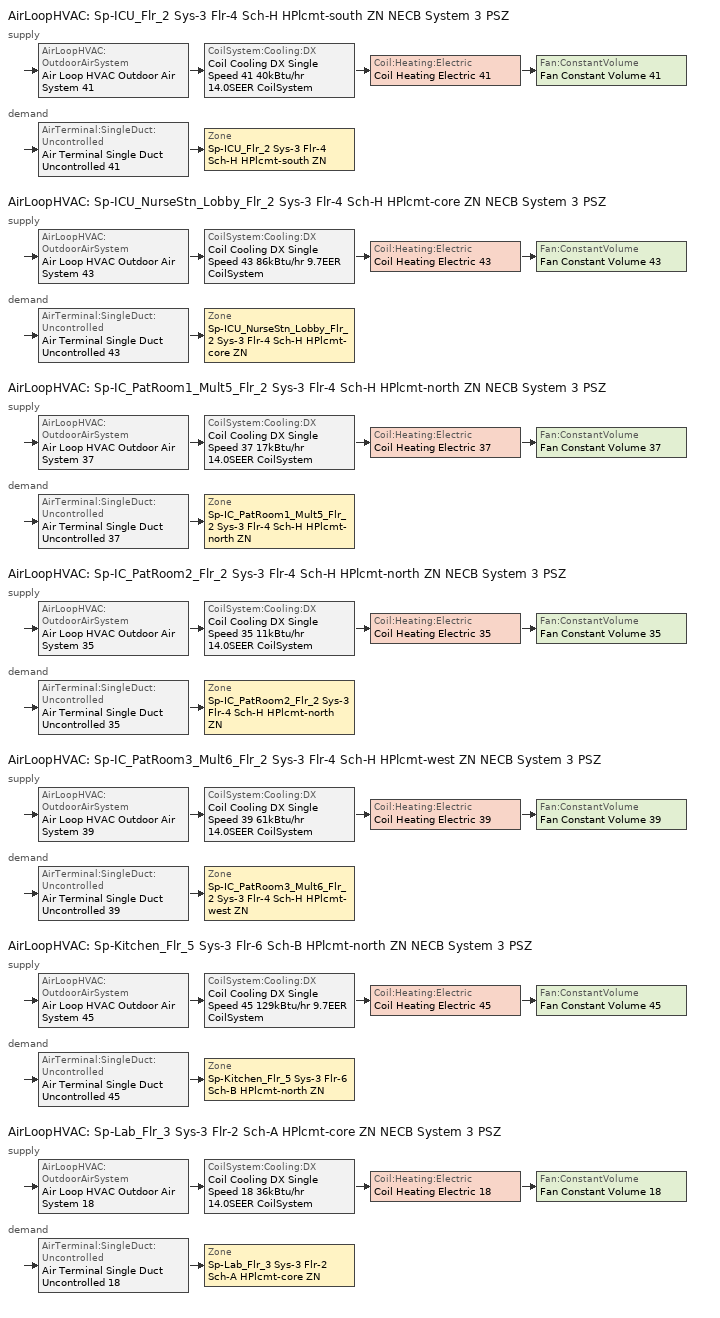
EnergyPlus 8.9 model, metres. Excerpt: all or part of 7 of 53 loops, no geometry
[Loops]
AirLoopHVAC 'Sp-ICU_Flr_2 Sys-3 Flr-4 Sch-H HPlcmt-south ZN NECB System 3 PSZ'
 supply: AirLoopHVAC:OutdoorAirSystem 'Air Loop HVAC Outdoor Air System 41' > CoilSystem:Cooling:DX 'Coil Cooling DX Single Speed 41 40kBtu/hr 14.0SEER CoilSystem' > Coil:Heating:Electric 'Coil Heating Electric 41' > Fan:ConstantVolume 'Fan Constant Volume 41'
 demand: AirTerminal:SingleDuct:Uncontrolled 'Air Terminal Single Duct Uncontrolled 41' > Zone 'Sp-ICU_Flr_2 Sys-3 Flr-4 Sch-H HPlcmt-south ZN'
AirLoopHVAC 'Sp-ICU_NurseStn_Lobby_Flr_2 Sys-3 Flr-4 Sch-H HPlcmt-core ZN NECB System 3 PSZ'
 supply: AirLoopHVAC:OutdoorAirSystem 'Air Loop HVAC Outdoor Air System 43' > CoilSystem:Cooling:DX 'Coil Cooling DX Single Speed 43 86kBtu/hr 9.7EER CoilSystem' > Coil:Heating:Electric 'Coil Heating Electric 43' > Fan:ConstantVolume 'Fan Constant Volume 43'
 demand: AirTerminal:SingleDuct:Uncontrolled 'Air Terminal Single Duct Uncontrolled 43' > Zone 'Sp-ICU_NurseStn_Lobby_Flr_2 Sys-3 Flr-4 Sch-H HPlcmt-core ZN'
AirLoopHVAC 'Sp-IC_PatRoom1_Mult5_Flr_2 Sys-3 Flr-4 Sch-H HPlcmt-north ZN NECB System 3 PSZ'
 supply: AirLoopHVAC:OutdoorAirSystem 'Air Loop HVAC Outdoor Air System 37' > CoilSystem:Cooling:DX 'Coil Cooling DX Single Speed 37 17kBtu/hr 14.0SEER CoilSystem' > Coil:Heating:Electric 'Coil Heating Electric 37' > Fan:ConstantVolume 'Fan Constant Volume 37'
 demand: AirTerminal:SingleDuct:Uncontrolled 'Air Terminal Single Duct Uncontrolled 37' > Zone 'Sp-IC_PatRoom1_Mult5_Flr_2 Sys-3 Flr-4 Sch-H HPlcmt-north ZN'
AirLoopHVAC 'Sp-IC_PatRoom2_Flr_2 Sys-3 Flr-4 Sch-H HPlcmt-north ZN NECB System 3 PSZ'
 supply: AirLoopHVAC:OutdoorAirSystem 'Air Loop HVAC Outdoor Air System 35' > CoilSystem:Cooling:DX 'Coil Cooling DX Single Speed 35 11kBtu/hr 14.0SEER CoilSystem' > Coil:Heating:Electric 'Coil Heating Electric 35' > Fan:ConstantVolume 'Fan Constant Volume 35'
 demand: AirTerminal:SingleDuct:Uncontrolled 'Air Terminal Single Duct Uncontrolled 35' > Zone 'Sp-IC_PatRoom2_Flr_2 Sys-3 Flr-4 Sch-H HPlcmt-north ZN'
AirLoopHVAC 'Sp-IC_PatRoom3_Mult6_Flr_2 Sys-3 Flr-4 Sch-H HPlcmt-west ZN NECB System 3 PSZ'
 supply: AirLoopHVAC:OutdoorAirSystem 'Air Loop HVAC Outdoor Air System 39' > CoilSystem:Cooling:DX 'Coil Cooling DX Single Speed 39 61kBtu/hr 14.0SEER CoilSystem' > Coil:Heating:Electric 'Coil Heating Electric 39' > Fan:ConstantVolume 'Fan Constant Volume 39'
 demand: AirTerminal:SingleDuct:Uncontrolled 'Air Terminal Single Duct Uncontrolled 39' > Zone 'Sp-IC_PatRoom3_Mult6_Flr_2 Sys-3 Flr-4 Sch-H HPlcmt-west ZN'
AirLoopHVAC 'Sp-Kitchen_Flr_5 Sys-3 Flr-6 Sch-B HPlcmt-north ZN NECB System 3 PSZ'
 supply: AirLoopHVAC:OutdoorAirSystem 'Air Loop HVAC Outdoor Air System 45' > CoilSystem:Cooling:DX 'Coil Cooling DX Single Speed 45 129kBtu/hr 9.7EER CoilSystem' > Coil:Heating:Electric 'Coil Heating Electric 45' > Fan:ConstantVolume 'Fan Constant Volume 45'
 demand: AirTerminal:SingleDuct:Uncontrolled 'Air Terminal Single Duct Uncontrolled 45' > Zone 'Sp-Kitchen_Flr_5 Sys-3 Flr-6 Sch-B HPlcmt-north ZN'
AirLoopHVAC 'Sp-Lab_Flr_3 Sys-3 Flr-2 Sch-A HPlcmt-core ZN NECB System 3 PSZ'
 supply: AirLoopHVAC:OutdoorAirSystem 'Air Loop HVAC Outdoor Air System 18' > CoilSystem:Cooling:DX 'Coil Cooling DX Single Speed 18 36kBtu/hr 14.0SEER CoilSystem' > Coil:Heating:Electric 'Coil Heating Electric 18' > Fan:ConstantVolume 'Fan Constant Volume 18'
 demand: AirTerminal:SingleDuct:Uncontrolled 'Air Terminal Single Duct Uncontrolled 18' > Zone 'Sp-Lab_Flr_3 Sys-3 Flr-2 Sch-A HPlcmt-core ZN'
[DesignSpecification:OutdoorAir] Outdoor Air Method=Sum; Outdoor Air Flow per Person {m3/s-person}=0; Outdoor Air Flow per Zone {m3/s}=0; Outdoor Air Flow Air Changes per Hour {1/hr}=0
Name | Outdoor Air Flow per Zone Floor Area {m3/s-m2}
Space Function Lab - research Ventilation | 0.0021844
Space Function Hospital - nurses' station Ventilation; Space Function Hospital - patient room Ventilation | 0.001524
Space Function Hospital - recovery Ventilation | 0.004572
Space Function Food preparation Ventilation | 0.0013716
[DesignSpecification:ZoneAirDistribution] Zone Air Distribution Effectiveness in Cooling Mode=1; Zone Air Distribution Effectiveness in Heating Mode=1
Sp-ICU_Flr_2 Sys-3 Flr-4 Sch-H HPlcmt-south ZN Design Spec Zone Air Dist; Sp-ICU_NurseStn_Lobby_Flr_2 Sys-3 Flr-4 Sch-H HPlcmt-core ZN Design Spec Zone Air Dist; Sp-IC_PatRoom1_Mult5_Flr_2 Sys-3 Flr-4 Sch-H HPlcmt-north ZN Design Spec Zone Air Dist; Sp-IC_PatRoom2_Flr_2 Sys-3 Flr-4 Sch-H HPlcmt-north ZN Design Spec Zone Air Dist; Sp-IC_PatRoom3_Mult6_Flr_2 Sys-3 Flr-4 Sch-H HPlcmt-west ZN Design Spec Zone Air Dist; Sp-Kitchen_Flr_5 Sys-3 Flr-6 Sch-B HPlcmt-north ZN Design Spec Zone Air Dist; Sp-Lab_Flr_3 Sys-3 Flr-2 Sch-A HPlcmt-core ZN Design Spec Zone Air Dist
[Sizing:Zone] Zone Cooling Design Supply Air Temperature Input Method=SupplyAirTemperature; Zone Cooling Design Supply Air Temperature {C}=13; Zone Cooling Design Supply Air Temperature Difference {deltaC}=11.11; Zone Heating Design Supply Air Temperature Input Method=SupplyAirTemperature; Zone Heating Design Supply Air Temperature {C}=43; Zone Heating Design Supply Air Temperature Difference {deltaC}=11.11; Zone Cooling Design Supply Air Humidity Ratio {kgWater/kgDryAir}=0.0085; Zone Heating Design Supply Air Humidity Ratio {kgWater/kgDryAir}=0.008; Zone Heating Sizing Factor=1.3; Zone Cooling Sizing Factor=1.1; Cooling Design Air Flow Method=DesignDay; Cooling Design Air Flow Rate {m3/s}=0; Cooling Minimum Air Flow per Zone Floor Area {m3/s-m2}=0.000762; Cooling Minimum Air Flow {m3/s}=0; Cooling Minimum Air Flow Fraction=0; Heating Design Air Flow Method=DesignDay; Heating Design Air Flow Rate {m3/s}=0; Heating Maximum Air Flow per Zone Floor Area {m3/s-m2}=0.002032; Heating Maximum Air Flow {m3/s}=0.141576; Heating Maximum Air Flow Fraction=0.3; Account for Dedicated Outdoor Air System=No
Name | Design Specification Outdoor Air Object | Design Specification Zone Air Distribution Object
Sp-ICU_Flr_2 Sys-3 Flr-4 Sch-H HPlcmt-south ZN | Space Function Hospital - recovery Ventilation | Sp-ICU_Flr_2 Sys-3 Flr-4 Sch-H HPlcmt-south ZN Design Spec Zone Air Dist
Sp-ICU_NurseStn_Lobby_Flr_2 Sys-3 Flr-4 Sch-H HPlcmt-core ZN | Space Function Hospital - nurses' station Ventilation | Sp-ICU_NurseStn_Lobby_Flr_2 Sys-3 Flr-4 Sch-H HPlcmt-core ZN Design Spec Zone Air Dist
Sp-IC_PatRoom1_Mult5_Flr_2 Sys-3 Flr-4 Sch-H HPlcmt-north ZN | Space Function Hospital - patient room Ventilation | Sp-IC_PatRoom1_Mult5_Flr_2 Sys-3 Flr-4 Sch-H HPlcmt-north ZN Design Spec Zone Air Dist
Sp-IC_PatRoom2_Flr_2 Sys-3 Flr-4 Sch-H HPlcmt-north ZN | Space Function Hospital - patient room Ventilation | Sp-IC_PatRoom2_Flr_2 Sys-3 Flr-4 Sch-H HPlcmt-north ZN Design Spec Zone Air Dist
Sp-IC_PatRoom3_Mult6_Flr_2 Sys-3 Flr-4 Sch-H HPlcmt-west ZN | Space Function Hospital - patient room Ventilation | Sp-IC_PatRoom3_Mult6_Flr_2 Sys-3 Flr-4 Sch-H HPlcmt-west ZN Design Spec Zone Air Dist
Sp-Kitchen_Flr_5 Sys-3 Flr-6 Sch-B HPlcmt-north ZN | Space Function Food preparation Ventilation | Sp-Kitchen_Flr_5 Sys-3 Flr-6 Sch-B HPlcmt-north ZN Design Spec Zone Air Dist
Sp-Lab_Flr_3 Sys-3 Flr-2 Sch-A HPlcmt-core ZN | Space Function Lab - research Ventilation | Sp-Lab_Flr_3 Sys-3 Flr-2 Sch-A HPlcmt-core ZN Design Spec Zone Air Dist
[Sizing:System] Type of Load to Size On=Sensible; Design Outdoor Air Flow Rate {m3/s}=Autosize; Central Heating Maximum System Air Flow Ratio=1; Preheat Design Temperature {C}=7; Preheat Design Humidity Ratio {kgWater/kgDryAir}=0.008; Precool Design Temperature {C}=13; Precool Design Humidity Ratio {kgWater/kgDryAir}=0.008; Central Cooling Design Supply Air Temperature {C}=13; Central Heating Design Supply Air Temperature {C}=43; Type of Zone Sum to Use=NonCoincident; 100% Outdoor Air in Cooling=No; 100% Outdoor Air in Heating=No; Central Cooling Design Supply Air Humidity Ratio {kgWater/kgDryAir}=0.0085; Central Heating Design Supply Air Humidity Ratio {kgWater/kgDryAir}=0.008; Cooling Supply Air Flow Rate Method=DesignDay; Cooling Supply Air Flow Rate {m3/s}=0; Cooling Supply Air Flow Rate Per Floor Area {m3/s-m2}=0.00996765; Cooling Fraction of Autosized Cooling Supply Air Flow Rate=1; Cooling Supply Air Flow Rate Per Unit Cooling Capacity {m3/s-W}=3.94755e-05; Heating Supply Air Flow Rate Method=DesignDay; Heating Supply Air Flow Rate {m3/s}=0; Heating Supply Air Flow Rate Per Floor Area {m3/s-m2}=0.00996765; Heating Fraction of Autosized Heating Supply Air Flow Rate=1; Heating Fraction of Autosized Cooling Supply Air Flow Rate=1; Heating Supply Air Flow Rate Per Unit Heating Capacity {m3/s-W}=3.15882e-05; System Outdoor Air Method=ZoneSum; Zone Maximum Outdoor Air Fraction=1; Cooling Design Capacity Method=CoolingDesignCapacity; Cooling Design Capacity {W}=Autosize; Cooling Design Capacity Per Floor Area {W/m2}=234.7; Fraction of Autosized Cooling Design Capacity=1; Heating Design Capacity Method=HeatingDesignCapacity; Heating Design Capacity {W}=Autosize; Heating Design Capacity Per Floor Area {W/m2}=157; Fraction of Autosized Heating Design Capacity=1; Central Cooling Capacity Control Method=OnOff
Sp-ICU_Flr_2 Sys-3 Flr-4 Sch-H HPlcmt-south ZN NECB System 3 PSZ; Sp-ICU_NurseStn_Lobby_Flr_2 Sys-3 Flr-4 Sch-H HPlcmt-core ZN NECB System 3 PSZ; Sp-IC_PatRoom1_Mult5_Flr_2 Sys-3 Flr-4 Sch-H HPlcmt-north ZN NECB System 3 PSZ; Sp-IC_PatRoom2_Flr_2 Sys-3 Flr-4 Sch-H HPlcmt-north ZN NECB System 3 PSZ; Sp-IC_PatRoom3_Mult6_Flr_2 Sys-3 Flr-4 Sch-H HPlcmt-west ZN NECB System 3 PSZ; Sp-Kitchen_Flr_5 Sys-3 Flr-6 Sch-B HPlcmt-north ZN NECB System 3 PSZ; Sp-Lab_Flr_3 Sys-3 Flr-2 Sch-A HPlcmt-core ZN NECB System 3 PSZ
[ZoneControl:Thermostat]
Name | Zone or ZoneList | Control Type Schedule | Control 1
Sp-ICU_Flr_2 Sys-3 Flr-4 Sch-H HPlcmt-south ZN Thermostat | Sp-ICU_Flr_2 Sys-3 Flr-4 Sch-H HPlcmt-south ZN | Sp-ICU_Flr_2 Sys-3 Flr-4 Sch-H HPlcmt-south ZN Thermostat Schedule | Space Function Hospital - recovery Thermostat 2
Sp-ICU_NurseStn_Lobby_Flr_2 Sys-3 Flr-4 Sch-H HPlcmt-core ZN Thermostat | Sp-ICU_NurseStn_Lobby_Flr_2 Sys-3 Flr-4 Sch-H HPlcmt-core ZN | Sp-ICU_NurseStn_Lobby_Flr_2 Sys-3 Flr-4 Sch-H HPlcmt-core ZN Thermostat Schedule | Space Function Hospital - nurses' station Thermostat 11
Sp-IC_PatRoom1_Mult5_Flr_2 Sys-3 Flr-4 Sch-H HPlcmt-north ZN Thermostat | Sp-IC_PatRoom1_Mult5_Flr_2 Sys-3 Flr-4 Sch-H HPlcmt-north ZN | Sp-IC_PatRoom1_Mult5_Flr_2 Sys-3 Flr-4 Sch-H HPlcmt-north ZN Thermostat Schedule | Space Function Hospital - patient room Thermostat 37
Sp-IC_PatRoom2_Flr_2 Sys-3 Flr-4 Sch-H HPlcmt-north ZN Thermostat | Sp-IC_PatRoom2_Flr_2 Sys-3 Flr-4 Sch-H HPlcmt-north ZN | Sp-IC_PatRoom2_Flr_2 Sys-3 Flr-4 Sch-H HPlcmt-north ZN Thermostat Schedule | Space Function Hospital - patient room Thermostat 36
Sp-IC_PatRoom3_Mult6_Flr_2 Sys-3 Flr-4 Sch-H HPlcmt-west ZN Thermostat | Sp-IC_PatRoom3_Mult6_Flr_2 Sys-3 Flr-4 Sch-H HPlcmt-west ZN | Sp-IC_PatRoom3_Mult6_Flr_2 Sys-3 Flr-4 Sch-H HPlcmt-west ZN Thermostat Schedule | Space Function Hospital - patient room Thermostat 38
Sp-Kitchen_Flr_5 Sys-3 Flr-6 Sch-B HPlcmt-north ZN Thermostat | Sp-Kitchen_Flr_5 Sys-3 Flr-6 Sch-B HPlcmt-north ZN | Sp-Kitchen_Flr_5 Sys-3 Flr-6 Sch-B HPlcmt-north ZN Thermostat Schedule | Space Function Food preparation Thermostat 2
Sp-Lab_Flr_3 Sys-3 Flr-2 Sch-A HPlcmt-core ZN Thermostat | Sp-Lab_Flr_3 Sys-3 Flr-2 Sch-A HPlcmt-core ZN | Sp-Lab_Flr_3 Sys-3 Flr-2 Sch-A HPlcmt-core ZN Thermostat Schedule | Space Function Lab - research Thermostat 4
[ThermostatSetpoint:DualSetpoint]
Name | Heating Setpoint Temperature Schedule | Cooling Setpoint Temperature Schedule
Space Function Hospital - recovery Thermostat 2; Space Function Hospital - nurses' station Thermostat 11; Space Function Hospital - patient room Thermostat 37; Space Function Hospital - patient room Thermostat 36; Space Function Hospital - patient room Thermostat 38 | NECB-H-Thermostat Setpoint-Heating | NECB-H-Thermostat Setpoint-Cooling
Space Function Food preparation Thermostat 2 | NECB-B-Thermostat Setpoint-Heating | NECB-B-Thermostat Setpoint-Cooling
Space Function Lab - research Thermostat 4 | NECB-A-Thermostat Setpoint-Heating | NECB-A-Thermostat Setpoint-Cooling
[ZoneHVAC:Baseboard:Convective:Electric] Availability Schedule=Always On Discrete; Heating Design Capacity {W}=Autosize; Efficiency=1
Zone HVAC Baseboard Convective Electric 41; Zone HVAC Baseboard Convective Electric 43; Zone HVAC Baseboard Convective Electric 37; Zone HVAC Baseboard Convective Electric 35; Zone HVAC Baseboard Convective Electric 39; Zone HVAC Baseboard Convective Electric 45; Zone HVAC Baseboard Convective Electric 18
[AirTerminal:SingleDuct:Uncontrolled] Availability Schedule=Always On Discrete; Maximum Air Flow Rate {m3/s}=AutoSize
Air Terminal Single Duct Uncontrolled 41; Air Terminal Single Duct Uncontrolled 43; Air Terminal Single Duct Uncontrolled 37; Air Terminal Single Duct Uncontrolled 35; Air Terminal Single Duct Uncontrolled 39; Air Terminal Single Duct Uncontrolled 45; Air Terminal Single Duct Uncontrolled 18
[Zone equipment]
Sp-ICU_Flr_2 Sys-3 Flr-4 Sch-H HPlcmt-south ZN: Air Terminal Single Duct Uncontrolled 41, Zone HVAC Baseboard Convective Electric 41
Sp-ICU_NurseStn_Lobby_Flr_2 Sys-3 Flr-4 Sch-H HPlcmt-core ZN: Air Terminal Single Duct Uncontrolled 43, Zone HVAC Baseboard Convective Electric 43
Sp-IC_PatRoom1_Mult5_Flr_2 Sys-3 Flr-4 Sch-H HPlcmt-north ZN: Air Terminal Single Duct Uncontrolled 37, Zone HVAC Baseboard Convective Electric 37
Sp-IC_PatRoom2_Flr_2 Sys-3 Flr-4 Sch-H HPlcmt-north ZN: Air Terminal Single Duct Uncontrolled 35, Zone HVAC Baseboard Convective Electric 35
Sp-IC_PatRoom3_Mult6_Flr_2 Sys-3 Flr-4 Sch-H HPlcmt-west ZN: Air Terminal Single Duct Uncontrolled 39, Zone HVAC Baseboard Convective Electric 39
Sp-Kitchen_Flr_5 Sys-3 Flr-6 Sch-B HPlcmt-north ZN: Air Terminal Single Duct Uncontrolled 45, Zone HVAC Baseboard Convective Electric 45
Sp-Lab_Flr_3 Sys-3 Flr-2 Sch-A HPlcmt-core ZN: Air Terminal Single Duct Uncontrolled 18, Zone HVAC Baseboard Convective Electric 18
[Fan:ConstantVolume] Fan Total Efficiency=0.39975; Pressure Rise {Pa}=640; Maximum Flow Rate {m3/s}=AutoSize; Motor Efficiency=0.615; Motor In Airstream Fraction=1
Name | Availability Schedule
Fan Constant Volume 41 | Sp-ICU_Flr_2 Sys-3 Flr-4 Sch-H HPlcmt-south ZN NECB System 3 PSZ Occ Sch
Fan Constant Volume 43 | Sp-ICU_NurseStn_Lobby_Flr_2 Sys-3 Flr-4 Sch-H HPlcmt-core ZN NECB System 3 PSZ Occ Sch
Fan Constant Volume 37; Fan Constant Volume 35 | Always On Discrete
Fan Constant Volume 39 | Sp-IC_PatRoom3_Mult6_Flr_2 Sys-3 Flr-4 Sch-H HPlcmt-west ZN NECB System 3 PSZ Occ Sch
Fan Constant Volume 45 | Sp-Kitchen_Flr_5 Sys-3 Flr-6 Sch-B HPlcmt-north ZN NECB System 3 PSZ Occ Sch
Fan Constant Volume 18 | Sp-Lab_Flr_3 Sys-3 Flr-2 Sch-A HPlcmt-core ZN NECB System 3 PSZ Occ Sch
[Coil:Cooling:DX:SingleSpeed] Availability Schedule=Always On Discrete; Gross Rated Total Cooling Capacity {W}=Autosize; Gross Rated Sensible Heat Ratio=Autosize; Rated Air Flow Rate {m3/s}=Autosize; Rated Evaporator Fan Power Per Volume Flow Rate {W/(m3/s)}=773.3; Condenser Type=AirCooled; Evaporative Condenser Effectiveness=0; Evaporative Condenser Air Flow Rate {m3/s}=Autosize; Evaporative Condenser Pump Rated Power Consumption {W}=Autosize; Crankcase Heater Capacity {W}=0; Maximum Outdoor Dry-Bulb Temperature for Crankcase Heater Operation {C}=0; Basin Heater Capacity {W/K}=0; Basin Heater Setpoint Temperature {C}=10
Name | Gross Rated Cooling COP {W/W} | Total Cooling Capacity Function of Temperature Curve | Total Cooling Capacity Function of Flow Fraction Curve | Energy Input Ratio Function of Temperature Curve | Energy Input Ratio Function of Flow Fraction Curve | Part Load Fraction Correlation Curve
Coil Cooling DX Single Speed 41 40kBtu/hr 14.0SEER | 3.8248 | DXCOOL-NECB2011-REF-CAPFT 35 | DXCOOL-NECB2011-REF-CAPFFLOW 35 | DXCOOL-NECB2011-REF-COOLEIRFT 35 | DXCOOL-NECB2011-REF-COOLEIRFFLOW 35 | DXCOOL-NECB2011-REF-COOLPLFFPLR 35
Coil Cooling DX Single Speed 43 86kBtu/hr 9.7EER | 3.34427 | DXCOOL-NECB2011-REF-CAPFT 37 | DXCOOL-NECB2011-REF-CAPFFLOW 37 | DXCOOL-NECB2011-REF-COOLEIRFT 37 | DXCOOL-NECB2011-REF-COOLEIRFFLOW 37 | DXCOOL-NECB2011-REF-COOLPLFFPLR 37
Coil Cooling DX Single Speed 37 17kBtu/hr 14.0SEER | 3.8248 | DXCOOL-NECB2011-REF-CAPFT 30 | DXCOOL-NECB2011-REF-CAPFFLOW 30 | DXCOOL-NECB2011-REF-COOLEIRFT 30 | DXCOOL-NECB2011-REF-COOLEIRFFLOW 30 | DXCOOL-NECB2011-REF-COOLPLFFPLR 30
Coil Cooling DX Single Speed 35 11kBtu/hr 14.0SEER | 3.8248 | DXCOOL-NECB2011-REF-CAPFT 28 | DXCOOL-NECB2011-REF-CAPFFLOW 28 | DXCOOL-NECB2011-REF-COOLEIRFT 28 | DXCOOL-NECB2011-REF-COOLEIRFFLOW 28 | DXCOOL-NECB2011-REF-COOLPLFFPLR 28
Coil Cooling DX Single Speed 39 61kBtu/hr 14.0SEER | 3.8248 | DXCOOL-NECB2011-REF-CAPFT 32 | DXCOOL-NECB2011-REF-CAPFFLOW 32 | DXCOOL-NECB2011-REF-COOLEIRFT 32 | DXCOOL-NECB2011-REF-COOLEIRFFLOW 32 | DXCOOL-NECB2011-REF-COOLPLFFPLR 32
Coil Cooling DX Single Speed 45 129kBtu/hr 9.7EER | 3.37684 | DXCOOL-NECB2011-REF-CAPFT 39 | DXCOOL-NECB2011-REF-CAPFFLOW 39 | DXCOOL-NECB2011-REF-COOLEIRFT 39 | DXCOOL-NECB2011-REF-COOLEIRFFLOW 39 | DXCOOL-NECB2011-REF-COOLPLFFPLR 39
Coil Cooling DX Single Speed 18 36kBtu/hr 14.0SEER | 3.8248 | DXCOOL-NECB2011-REF-CAPFT 9 | DXCOOL-NECB2011-REF-CAPFFLOW 9 | DXCOOL-NECB2011-REF-COOLEIRFT 9 | DXCOOL-NECB2011-REF-COOLEIRFFLOW 9 | DXCOOL-NECB2011-REF-COOLPLFFPLR 9
[Coil:Heating:Electric] Availability Schedule=Always On Discrete; Efficiency=1; Nominal Capacity {W}=Autosize
Coil Heating Electric 41; Coil Heating Electric 43; Coil Heating Electric 37; Coil Heating Electric 35; Coil Heating Electric 39; Coil Heating Electric 45; Coil Heating Electric 18
[CoilSystem:Cooling:DX] Availability Schedule=Always On Discrete
Name | Cooling Coil
Coil Cooling DX Single Speed 41 40kBtu/hr 14.0SEER CoilSystem | Coil Cooling DX Single Speed 41 40kBtu/hr 14.0SEER
Coil Cooling DX Single Speed 43 86kBtu/hr 9.7EER CoilSystem | Coil Cooling DX Single Speed 43 86kBtu/hr 9.7EER
Coil Cooling DX Single Speed 37 17kBtu/hr 14.0SEER CoilSystem | Coil Cooling DX Single Speed 37 17kBtu/hr 14.0SEER
Coil Cooling DX Single Speed 35 11kBtu/hr 14.0SEER CoilSystem | Coil Cooling DX Single Speed 35 11kBtu/hr 14.0SEER
Coil Cooling DX Single Speed 39 61kBtu/hr 14.0SEER CoilSystem | Coil Cooling DX Single Speed 39 61kBtu/hr 14.0SEER
Coil Cooling DX Single Speed 45 129kBtu/hr 9.7EER CoilSystem | Coil Cooling DX Single Speed 45 129kBtu/hr 9.7EER
Coil Cooling DX Single Speed 18 36kBtu/hr 14.0SEER CoilSystem | Coil Cooling DX Single Speed 18 36kBtu/hr 14.0SEER
[Controller:OutdoorAir] Minimum Outdoor Air Flow Rate {m3/s}=0; Maximum Outdoor Air Flow Rate {m3/s}=Autosize; Economizer Control Action Type=ModulateFlow; Lockout Type=NoLockout; Minimum Limit Type=FixedMinimum; High Humidity Control=No; Control High Indoor Humidity Based on Outdoor Humidity Ratio=Yes; Heat Recovery Bypass Control Type=BypassWhenWithinEconomizerLimits
Name | Economizer Control Type | Economizer Maximum Limit Dry-Bulb Temperature {C} | Economizer Maximum Limit Enthalpy {J/kg} | Economizer Minimum Limit Dry-Bulb Temperature {C} | Minimum Outdoor Air Schedule | Mechanical Ventilation Controller
Controller Outdoor Air 41 | NoEconomizer | 28 | 64000 | -100 | Sp-ICU_Flr_2 Sys-3 Flr-4 Sch-H HPlcmt-south ZN NECB System 3 PSZ Occ Sch | Controller Mechanical Ventilation 41
Controller Outdoor Air 43 | DifferentialEnthalpy |  |  |  | Sp-ICU_NurseStn_Lobby_Flr_2 Sys-3 Flr-4 Sch-H HPlcmt-core ZN NECB System 3 PSZ Occ Sch | Controller Mechanical Ventilation 43
Controller Outdoor Air 37 | NoEconomizer | 28 | 64000 | -100 | Always On Discrete | Controller Mechanical Ventilation 37
Controller Outdoor Air 35 | NoEconomizer | 28 | 64000 | -100 | Always On Discrete | Controller Mechanical Ventilation 35
Controller Outdoor Air 39 | NoEconomizer | 28 | 64000 | -100 | Sp-IC_PatRoom3_Mult6_Flr_2 Sys-3 Flr-4 Sch-H HPlcmt-west ZN NECB System 3 PSZ Occ Sch | Controller Mechanical Ventilation 39
Controller Outdoor Air 45 | DifferentialEnthalpy |  |  |  | Sp-Kitchen_Flr_5 Sys-3 Flr-6 Sch-B HPlcmt-north ZN NECB System 3 PSZ Occ Sch | Controller Mechanical Ventilation 45
Controller Outdoor Air 18 | NoEconomizer | 28 | 64000 | -100 | Sp-Lab_Flr_3 Sys-3 Flr-2 Sch-A HPlcmt-core ZN NECB System 3 PSZ Occ Sch | Controller Mechanical Ventilation 18
[Controller:MechanicalVentilation] Demand Controlled Ventilation=No; System Outdoor Air Method=ZoneSum
Name | Availability Schedule | Zone 1 | Design Specification Outdoor Air Object Name 1 | Design Specification Zone Air Distribution Object Name 1
Controller Mechanical Ventilation 41 | Sp-ICU_Flr_2 Sys-3 Flr-4 Sch-H HPlcmt-south ZN NECB System 3 PSZ Occ Sch | Sp-ICU_Flr_2 Sys-3 Flr-4 Sch-H HPlcmt-south ZN | Space Function Hospital - recovery Ventilation | Sp-ICU_Flr_2 Sys-3 Flr-4 Sch-H HPlcmt-south ZN Design Spec Zone Air Dist
Controller Mechanical Ventilation 43 | Sp-ICU_NurseStn_Lobby_Flr_2 Sys-3 Flr-4 Sch-H HPlcmt-core ZN NECB System 3 PSZ Occ Sch | Sp-ICU_NurseStn_Lobby_Flr_2 Sys-3 Flr-4 Sch-H HPlcmt-core ZN | Space Function Hospital - nurses' station Ventilation | Sp-ICU_NurseStn_Lobby_Flr_2 Sys-3 Flr-4 Sch-H HPlcmt-core ZN Design Spec Zone Air Dist
Controller Mechanical Ventilation 37 | Always On Discrete | Sp-IC_PatRoom1_Mult5_Flr_2 Sys-3 Flr-4 Sch-H HPlcmt-north ZN | Space Function Hospital - patient room Ventilation | Sp-IC_PatRoom1_Mult5_Flr_2 Sys-3 Flr-4 Sch-H HPlcmt-north ZN Design Spec Zone Air Dist
Controller Mechanical Ventilation 35 | Always On Discrete | Sp-IC_PatRoom2_Flr_2 Sys-3 Flr-4 Sch-H HPlcmt-north ZN | Space Function Hospital - patient room Ventilation | Sp-IC_PatRoom2_Flr_2 Sys-3 Flr-4 Sch-H HPlcmt-north ZN Design Spec Zone Air Dist
Controller Mechanical Ventilation 39 | Sp-IC_PatRoom3_Mult6_Flr_2 Sys-3 Flr-4 Sch-H HPlcmt-west ZN NECB System 3 PSZ Occ Sch | Sp-IC_PatRoom3_Mult6_Flr_2 Sys-3 Flr-4 Sch-H HPlcmt-west ZN | Space Function Hospital - patient room Ventilation | Sp-IC_PatRoom3_Mult6_Flr_2 Sys-3 Flr-4 Sch-H HPlcmt-west ZN Design Spec Zone Air Dist
Controller Mechanical Ventilation 45 | Sp-Kitchen_Flr_5 Sys-3 Flr-6 Sch-B HPlcmt-north ZN NECB System 3 PSZ Occ Sch | Sp-Kitchen_Flr_5 Sys-3 Flr-6 Sch-B HPlcmt-north ZN | Space Function Food preparation Ventilation | Sp-Kitchen_Flr_5 Sys-3 Flr-6 Sch-B HPlcmt-north ZN Design Spec Zone Air Dist
Controller Mechanical Ventilation 18 | Sp-Lab_Flr_3 Sys-3 Flr-2 Sch-A HPlcmt-core ZN NECB System 3 PSZ Occ Sch | Sp-Lab_Flr_3 Sys-3 Flr-2 Sch-A HPlcmt-core ZN | Space Function Lab - research Ventilation | Sp-Lab_Flr_3 Sys-3 Flr-2 Sch-A HPlcmt-core ZN Design Spec Zone Air Dist
[AirLoopHVAC] Design Supply Air Flow Rate {m3/s}=AutoSize
Sp-ICU_Flr_2 Sys-3 Flr-4 Sch-H HPlcmt-south ZN NECB System 3 PSZ; Sp-ICU_NurseStn_Lobby_Flr_2 Sys-3 Flr-4 Sch-H HPlcmt-core ZN NECB System 3 PSZ; Sp-IC_PatRoom1_Mult5_Flr_2 Sys-3 Flr-4 Sch-H HPlcmt-north ZN NECB System 3 PSZ; Sp-IC_PatRoom2_Flr_2 Sys-3 Flr-4 Sch-H HPlcmt-north ZN NECB System 3 PSZ; Sp-IC_PatRoom3_Mult6_Flr_2 Sys-3 Flr-4 Sch-H HPlcmt-west ZN NECB System 3 PSZ; Sp-Kitchen_Flr_5 Sys-3 Flr-6 Sch-B HPlcmt-north ZN NECB System 3 PSZ; Sp-Lab_Flr_3 Sys-3 Flr-2 Sch-A HPlcmt-core ZN NECB System 3 PSZ
[SetpointManager:SingleZone:Reheat] Control Variable=Temperature; Minimum Supply Air Temperature {C}=13; Maximum Supply Air Temperature {C}=43
Name | Control Zone
Setpoint Manager Single Zone Reheat 41 | Sp-ICU_Flr_2 Sys-3 Flr-4 Sch-H HPlcmt-south ZN
Setpoint Manager Single Zone Reheat 43 | Sp-ICU_NurseStn_Lobby_Flr_2 Sys-3 Flr-4 Sch-H HPlcmt-core ZN
Setpoint Manager Single Zone Reheat 37 | Sp-IC_PatRoom1_Mult5_Flr_2 Sys-3 Flr-4 Sch-H HPlcmt-north ZN
Setpoint Manager Single Zone Reheat 35 | Sp-IC_PatRoom2_Flr_2 Sys-3 Flr-4 Sch-H HPlcmt-north ZN
Setpoint Manager Single Zone Reheat 39 | Sp-IC_PatRoom3_Mult6_Flr_2 Sys-3 Flr-4 Sch-H HPlcmt-west ZN
Setpoint Manager Single Zone Reheat 45 | Sp-Kitchen_Flr_5 Sys-3 Flr-6 Sch-B HPlcmt-north ZN
Setpoint Manager Single Zone Reheat 18 | Sp-Lab_Flr_3 Sys-3 Flr-2 Sch-A HPlcmt-core ZN
[SetpointManager:MixedAir] Control Variable=Temperature
Node 505 OS Default SPM; Node 504 OS Default SPM; Node 503 OS Default SPM; Node 527 OS Default SPM; Node 526 OS Default SPM; Node 525 OS Default SPM; Node 461 OS Default SPM; Node 460 OS Default SPM; Node 459 OS Default SPM; Node 439 OS Default SPM; Node 438 OS Default SPM; Node 437 OS Default SPM; Node 483 OS Default SPM; Node 482 OS Default SPM; Node 481 OS Default SPM; Node 549 OS Default SPM; Node 548 OS Default SPM; Node 547 OS Default SPM; Node 252 OS Default SPM; Node 251 OS Default SPM; Node 250 OS Default SPM
[Schedule:Day:Interval]
NECB-A-Thermostat Setpoint-Heating Sun|Hol Day; NECB-A-Thermostat Setpoint-Heating Sat Day: No, 24:00, 18
NECB-A-Thermostat Setpoint-Heating Default|Wkdy Day; NECB-A-Thermostat Setpoint-Heating Default: No, 06:00, 18, 07:00, 20, 21:00, 22, 24:00, 18
NECB-A-Thermostat Setpoint-Cooling Sun|Hol Day; NECB-A-Thermostat Setpoint-Cooling Sat Day: No, 24:00, 35
NECB-A-Thermostat Setpoint-Cooling Default|Wkdy Day; NECB-A-Thermostat Setpoint-Cooling Default: No, 06:00, 35, 21:00, 24, 24:00, 35
NECB-B-Thermostat Setpoint-Heating Sun|Hol Day: No, 01:00, 18, 02:00, 22, 09:00, 18, 10:00, 20, 23:00, 22, 24:00, 18
NECB-B-Thermostat Setpoint-Heating Default|Wkdy Day; NECB-B-Thermostat Setpoint-Heating Sat Day; NECB-B-Thermostat Setpoint-Heating Default: No, 02:00, 22, 08:00, 18, 09:00, 20, 24:00, 22
NECB-B-Thermostat Setpoint-Cooling Sun|Hol Day: No, 09:00, 35, 23:00, 24, 24:00, 35
NECB-B-Thermostat Setpoint-Cooling Default|Wkdy Day; NECB-B-Thermostat Setpoint-Cooling Sat Day; NECB-B-Thermostat Setpoint-Cooling Default: No, 01:00, 24, 08:00, 35, 24:00, 24
NECB-H-Thermostat Setpoint-Heating Sun|Hol Day; NECB-H-Thermostat Setpoint-Heating Default|Wkdy Day; NECB-H-Thermostat Setpoint-Heating Sat Day; NECB-H-Thermostat Setpoint-Heating Default: No, 01:00, 22, 07:00, 18, 08:00, 20, 24:00, 22
NECB-H-Thermostat Setpoint-Cooling Sun|Hol Day; NECB-H-Thermostat Setpoint-Cooling Default|Wkdy Day; NECB-H-Thermostat Setpoint-Cooling Sat Day; NECB-H-Thermostat Setpoint-Cooling Default: No, 24:00, 24
Sp-ICU_Flr_2 Sys-3 Flr-4 Sch-H HPlcmt-south ZN NECB System 3 PSZ Occ Sch Sunday; Sp-ICU_Flr_2 Sys-3 Flr-4 Sch-H HPlcmt-south ZN NECB System 3 PSZ Occ Sch Monday; Sp-ICU_Flr_2 Sys-3 Flr-4 Sch-H HPlcmt-south ZN NECB System 3 PSZ Occ Sch Tuesday; Sp-ICU_Flr_2 Sys-3 Flr-4 Sch-H HPlcmt-south ZN NECB System 3 PSZ Occ Sch Wednesday; Sp-ICU_Flr_2 Sys-3 Flr-4 Sch-H HPlcmt-south ZN NECB System 3 PSZ Occ Sch Thursday; Sp-ICU_Flr_2 Sys-3 Flr-4 Sch-H HPlcmt-south ZN NECB System 3 PSZ Occ Sch Friday; Sp-ICU_Flr_2 Sys-3 Flr-4 Sch-H HPlcmt-south ZN NECB System 3 PSZ Occ Sch Saturday; Sp-ICU_Flr_2 Sys-3 Flr-4 Sch-H HPlcmt-south ZN NECB System 3 PSZ Occ Sch Default; Sp-ICU_Flr_2 Sys-3 Flr-4 Sch-H HPlcmt-south ZN NECB System 3 PSZ Occ Sch Summer Design Day; Sp-ICU_Flr_2 Sys-3 Flr-4 Sch-H HPlcmt-south ZN NECB System 3 PSZ Occ Sch Winter Design Day; Sp-ICU_NurseStn_Lobby_Flr_2 Sys-3 Flr-4 Sch-H HPlcmt-core ZN NECB System 3 PSZ Occ Sch Sunday; Sp-ICU_NurseStn_Lobby_Flr_2 Sys-3 Flr-4 Sch-H HPlcmt-core ZN NECB System 3 PSZ Occ Sch Monday; Sp-ICU_NurseStn_Lobby_Flr_2 Sys-3 Flr-4 Sch-H HPlcmt-core ZN NECB System 3 PSZ Occ Sch Tuesday; Sp-ICU_NurseStn_Lobby_Flr_2 Sys-3 Flr-4 Sch-H HPlcmt-core ZN NECB System 3 PSZ Occ Sch Wednesday; Sp-ICU_NurseStn_Lobby_Flr_2 Sys-3 Flr-4 Sch-H HPlcmt-core ZN NECB System 3 PSZ Occ Sch Thursday; Sp-ICU_NurseStn_Lobby_Flr_2 Sys-3 Flr-4 Sch-H HPlcmt-core ZN NECB System 3 PSZ Occ Sch Friday; Sp-ICU_NurseStn_Lobby_Flr_2 Sys-3 Flr-4 Sch-H HPlcmt-core ZN NECB System 3 PSZ Occ Sch Saturday; Sp-ICU_NurseStn_Lobby_Flr_2 Sys-3 Flr-4 Sch-H HPlcmt-core ZN NECB System 3 PSZ Occ Sch Default; Sp-ICU_NurseStn_Lobby_Flr_2 Sys-3 Flr-4 Sch-H HPlcmt-core ZN NECB System 3 PSZ Occ Sch Summer Design Day; Sp-ICU_NurseStn_Lobby_Flr_2 Sys-3 Flr-4 Sch-H HPlcmt-core ZN NECB System 3 PSZ Occ Sch Winter Design Day; Sp-IC_PatRoom3_Mult6_Flr_2 Sys-3 Flr-4 Sch-H HPlcmt-west ZN NECB System 3 PSZ Occ Sch Sunday; Sp-IC_PatRoom3_Mult6_Flr_2 Sys-3 Flr-4 Sch-H HPlcmt-west ZN NECB System 3 PSZ Occ Sch Monday; Sp-IC_PatRoom3_Mult6_Flr_2 Sys-3 Flr-4 Sch-H HPlcmt-west ZN NECB System 3 PSZ Occ Sch Tuesday; Sp-IC_PatRoom3_Mult6_Flr_2 Sys-3 Flr-4 Sch-H HPlcmt-west ZN NECB System 3 PSZ Occ Sch Wednesday; Sp-IC_PatRoom3_Mult6_Flr_2 Sys-3 Flr-4 Sch-H HPlcmt-west ZN NECB System 3 PSZ Occ Sch Thursday; Sp-IC_PatRoom3_Mult6_Flr_2 Sys-3 Flr-4 Sch-H HPlcmt-west ZN NECB System 3 PSZ Occ Sch Friday; Sp-IC_PatRoom3_Mult6_Flr_2 Sys-3 Flr-4 Sch-H HPlcmt-west ZN NECB System 3 PSZ Occ Sch Saturday; Sp-IC_PatRoom3_Mult6_Flr_2 Sys-3 Flr-4 Sch-H HPlcmt-west ZN NECB System 3 PSZ Occ Sch Default; Sp-IC_PatRoom3_Mult6_Flr_2 Sys-3 Flr-4 Sch-H HPlcmt-west ZN NECB System 3 PSZ Occ Sch Summer Design Day; Sp-IC_PatRoom3_Mult6_Flr_2 Sys-3 Flr-4 Sch-H HPlcmt-west ZN NECB System 3 PSZ Occ Sch Winter Design Day; Sp-Kitchen_Flr_5 Sys-3 Flr-6 Sch-B HPlcmt-north ZN NECB System 3 PSZ Occ Sch Default; Sp-Kitchen_Flr_5 Sys-3 Flr-6 Sch-B HPlcmt-north ZN NECB System 3 PSZ Occ Sch Summer Design Day; Sp-Kitchen_Flr_5 Sys-3 Flr-6 Sch-B HPlcmt-north ZN NECB System 3 PSZ Occ Sch Winter Design Day; Sp-Lab_Flr_3 Sys-3 Flr-2 Sch-A HPlcmt-core ZN NECB System 3 PSZ Occ Sch Default; Sp-Lab_Flr_3 Sys-3 Flr-2 Sch-A HPlcmt-core ZN NECB System 3 PSZ Occ Sch Summer Design Day; Sp-Lab_Flr_3 Sys-3 Flr-2 Sch-A HPlcmt-core ZN NECB System 3 PSZ Occ Sch Winter Design Day: No, 24:00, 1
Sp-Kitchen_Flr_5 Sys-3 Flr-6 Sch-B HPlcmt-north ZN NECB System 3 PSZ Occ Sch Sunday: No, 01:00, 0, 02:00, 1, 11:00, 0, 23:00, 1, 24:00, 0
Sp-Kitchen_Flr_5 Sys-3 Flr-6 Sch-B HPlcmt-north ZN NECB System 3 PSZ Occ Sch Monday; Sp-Kitchen_Flr_5 Sys-3 Flr-6 Sch-B HPlcmt-north ZN NECB System 3 PSZ Occ Sch Tuesday; Sp-Kitchen_Flr_5 Sys-3 Flr-6 Sch-B HPlcmt-north ZN NECB System 3 PSZ Occ Sch Wednesday; Sp-Kitchen_Flr_5 Sys-3 Flr-6 Sch-B HPlcmt-north ZN NECB System 3 PSZ Occ Sch Thursday; Sp-Kitchen_Flr_5 Sys-3 Flr-6 Sch-B HPlcmt-north ZN NECB System 3 PSZ Occ Sch Friday: No, 01:00, 1, 10:00, 0, 24:00, 1
Sp-Kitchen_Flr_5 Sys-3 Flr-6 Sch-B HPlcmt-north ZN NECB System 3 PSZ Occ Sch Saturday: No, 02:00, 1, 10:00, 0, 24:00, 1
Sp-Lab_Flr_3 Sys-3 Flr-2 Sch-A HPlcmt-core ZN NECB System 3 PSZ Occ Sch Sunday; Sp-Lab_Flr_3 Sys-3 Flr-2 Sch-A HPlcmt-core ZN NECB System 3 PSZ Occ Sch Saturday: No, 24:00, 0
Sp-Lab_Flr_3 Sys-3 Flr-2 Sch-A HPlcmt-core ZN NECB System 3 PSZ Occ Sch Monday; Sp-Lab_Flr_3 Sys-3 Flr-2 Sch-A HPlcmt-core ZN NECB System 3 PSZ Occ Sch Tuesday; Sp-Lab_Flr_3 Sys-3 Flr-2 Sch-A HPlcmt-core ZN NECB System 3 PSZ Occ Sch Wednesday; Sp-Lab_Flr_3 Sys-3 Flr-2 Sch-A HPlcmt-core ZN NECB System 3 PSZ Occ Sch Thursday; Sp-Lab_Flr_3 Sys-3 Flr-2 Sch-A HPlcmt-core ZN NECB System 3 PSZ Occ Sch Friday: No, 08:00, 0, 19:00, 1, 24:00, 0
[Schedule:Week:Daily]
Schedule:Week:Daily {8492a2f7-79b4-4612-90de-e760ec9d7b0c}: NECB-A-Thermostat Setpoint-Heating Sun|Hol Day, NECB-A-Thermostat Setpoint-Heating Default|Wkdy Day, NECB-A-Thermostat Setpoint-Heating Default|Wkdy Day, NECB-A-Thermostat Setpoint-Heating Default|Wkdy Day, NECB-A-Thermostat Setpoint-Heating Default|Wkdy Day, NECB-A-Thermostat Setpoint-Heating Default|Wkdy Day, NECB-A-Thermostat Setpoint-Heating Sat Day, NECB-A-Thermostat Setpoint-Heating Default, NECB-A-Thermostat Setpoint-Heating Default, NECB-A-Thermostat Setpoint-Heating Default, NECB-A-Thermostat Setpoint-Heating Default, NECB-A-Thermostat Setpoint-Heating Default
Schedule:Week:Daily {cf63e189-d014-4a7a-ac4e-8b6bc4442477}: NECB-A-Thermostat Setpoint-Cooling Sun|Hol Day, NECB-A-Thermostat Setpoint-Cooling Default|Wkdy Day, NECB-A-Thermostat Setpoint-Cooling Default|Wkdy Day, NECB-A-Thermostat Setpoint-Cooling Default|Wkdy Day, NECB-A-Thermostat Setpoint-Cooling Default|Wkdy Day, NECB-A-Thermostat Setpoint-Cooling Default|Wkdy Day, NECB-A-Thermostat Setpoint-Cooling Sat Day, NECB-A-Thermostat Setpoint-Cooling Default, NECB-A-Thermostat Setpoint-Cooling Default, NECB-A-Thermostat Setpoint-Cooling Default, NECB-A-Thermostat Setpoint-Cooling Default, NECB-A-Thermostat Setpoint-Cooling Default
Schedule:Week:Daily {1494dcd8-e662-414d-95b9-3ccc55648f0f}: NECB-B-Thermostat Setpoint-Heating Sun|Hol Day, NECB-B-Thermostat Setpoint-Heating Default|Wkdy Day, NECB-B-Thermostat Setpoint-Heating Default|Wkdy Day, NECB-B-Thermostat Setpoint-Heating Default|Wkdy Day, NECB-B-Thermostat Setpoint-Heating Default|Wkdy Day, NECB-B-Thermostat Setpoint-Heating Default|Wkdy Day, NECB-B-Thermostat Setpoint-Heating Sat Day, NECB-B-Thermostat Setpoint-Heating Default, NECB-B-Thermostat Setpoint-Heating Default, NECB-B-Thermostat Setpoint-Heating Default, NECB-B-Thermostat Setpoint-Heating Default, NECB-B-Thermostat Setpoint-Heating Default
Schedule:Week:Daily {b26ede2a-4198-4724-a4fa-2c99ced75df4}: NECB-B-Thermostat Setpoint-Cooling Sun|Hol Day, NECB-B-Thermostat Setpoint-Cooling Default|Wkdy Day, NECB-B-Thermostat Setpoint-Cooling Default|Wkdy Day, NECB-B-Thermostat Setpoint-Cooling Default|Wkdy Day, NECB-B-Thermostat Setpoint-Cooling Default|Wkdy Day, NECB-B-Thermostat Setpoint-Cooling Default|Wkdy Day, NECB-B-Thermostat Setpoint-Cooling Sat Day, NECB-B-Thermostat Setpoint-Cooling Default, NECB-B-Thermostat Setpoint-Cooling Default, NECB-B-Thermostat Setpoint-Cooling Default, NECB-B-Thermostat Setpoint-Cooling Default, NECB-B-Thermostat Setpoint-Cooling Default
Schedule:Week:Daily {eb3798ff-0caf-4470-80db-6bbf830cd72e}: NECB-H-Thermostat Setpoint-Heating Sun|Hol Day, NECB-H-Thermostat Setpoint-Heating Default|Wkdy Day, NECB-H-Thermostat Setpoint-Heating Default|Wkdy Day, NECB-H-Thermostat Setpoint-Heating Default|Wkdy Day, NECB-H-Thermostat Setpoint-Heating Default|Wkdy Day, NECB-H-Thermostat Setpoint-Heating Default|Wkdy Day, NECB-H-Thermostat Setpoint-Heating Sat Day, NECB-H-Thermostat Setpoint-Heating Default, NECB-H-Thermostat Setpoint-Heating Default, NECB-H-Thermostat Setpoint-Heating Default, NECB-H-Thermostat Setpoint-Heating Default, NECB-H-Thermostat Setpoint-Heating Default
Schedule:Week:Daily {93cbbd78-3407-41b9-b5d8-ae8013d331b3}: NECB-H-Thermostat Setpoint-Cooling Sun|Hol Day, NECB-H-Thermostat Setpoint-Cooling Default|Wkdy Day, NECB-H-Thermostat Setpoint-Cooling Default|Wkdy Day, NECB-H-Thermostat Setpoint-Cooling Default|Wkdy Day, NECB-H-Thermostat Setpoint-Cooling Default|Wkdy Day, NECB-H-Thermostat Setpoint-Cooling Default|Wkdy Day, NECB-H-Thermostat Setpoint-Cooling Sat Day, NECB-H-Thermostat Setpoint-Cooling Default, NECB-H-Thermostat Setpoint-Cooling Default, NECB-H-Thermostat Setpoint-Cooling Default, NECB-H-Thermostat Setpoint-Cooling Default, NECB-H-Thermostat Setpoint-Cooling Default
Schedule:Week:Daily {8d1aec95-f15d-4319-8a77-bd4462529fd7}: Sp-ICU_Flr_2 Sys-3 Flr-4 Sch-H HPlcmt-south ZN NECB System 3 PSZ Occ Sch Sunday, Sp-ICU_Flr_2 Sys-3 Flr-4 Sch-H HPlcmt-south ZN NECB System 3 PSZ Occ Sch Monday, Sp-ICU_Flr_2 Sys-3 Flr-4 Sch-H HPlcmt-south ZN NECB System 3 PSZ Occ Sch Tuesday, Sp-ICU_Flr_2 Sys-3 Flr-4 Sch-H HPlcmt-south ZN NECB System 3 PSZ Occ Sch Wednesday, Sp-ICU_Flr_2 Sys-3 Flr-4 Sch-H HPlcmt-south ZN NECB System 3 PSZ Occ Sch Thursday, Sp-ICU_Flr_2 Sys-3 Flr-4 Sch-H HPlcmt-south ZN NECB System 3 PSZ Occ Sch Friday, Sp-ICU_Flr_2 Sys-3 Flr-4 Sch-H HPlcmt-south ZN NECB System 3 PSZ Occ Sch Saturday, Sp-ICU_Flr_2 Sys-3 Flr-4 Sch-H HPlcmt-south ZN NECB System 3 PSZ Occ Sch Default, Sp-ICU_Flr_2 Sys-3 Flr-4 Sch-H HPlcmt-south ZN NECB System 3 PSZ Occ Sch Summer Design Day, Sp-ICU_Flr_2 Sys-3 Flr-4 Sch-H HPlcmt-south ZN NECB System 3 PSZ Occ Sch Winter Design Day, Sp-ICU_Flr_2 Sys-3 Flr-4 Sch-H HPlcmt-south ZN NECB System 3 PSZ Occ Sch Default, Sp-ICU_Flr_2 Sys-3 Flr-4 Sch-H HPlcmt-south ZN NECB System 3 PSZ Occ Sch Default
Schedule:Week:Daily {6785181d-b153-490f-bbe4-871de82719c9}: Sp-ICU_NurseStn_Lobby_Flr_2 Sys-3 Flr-4 Sch-H HPlcmt-core ZN NECB System 3 PSZ Occ Sch Sunday, Sp-ICU_NurseStn_Lobby_Flr_2 Sys-3 Flr-4 Sch-H HPlcmt-core ZN NECB System 3 PSZ Occ Sch Monday, Sp-ICU_NurseStn_Lobby_Flr_2 Sys-3 Flr-4 Sch-H HPlcmt-core ZN NECB System 3 PSZ Occ Sch Tuesday, Sp-ICU_NurseStn_Lobby_Flr_2 Sys-3 Flr-4 Sch-H HPlcmt-core ZN NECB System 3 PSZ Occ Sch Wednesday, Sp-ICU_NurseStn_Lobby_Flr_2 Sys-3 Flr-4 Sch-H HPlcmt-core ZN NECB System 3 PSZ Occ Sch Thursday, Sp-ICU_NurseStn_Lobby_Flr_2 Sys-3 Flr-4 Sch-H HPlcmt-core ZN NECB System 3 PSZ Occ Sch Friday, Sp-ICU_NurseStn_Lobby_Flr_2 Sys-3 Flr-4 Sch-H HPlcmt-core ZN NECB System 3 PSZ Occ Sch Saturday, Sp-ICU_NurseStn_Lobby_Flr_2 Sys-3 Flr-4 Sch-H HPlcmt-core ZN NECB System 3 PSZ Occ Sch Default, Sp-ICU_NurseStn_Lobby_Flr_2 Sys-3 Flr-4 Sch-H HPlcmt-core ZN NECB System 3 PSZ Occ Sch Summer Design Day, Sp-ICU_NurseStn_Lobby_Flr_2 Sys-3 Flr-4 Sch-H HPlcmt-core ZN NECB System 3 PSZ Occ Sch Winter Design Day, Sp-ICU_NurseStn_Lobby_Flr_2 Sys-3 Flr-4 Sch-H HPlcmt-core ZN NECB System 3 PSZ Occ Sch Default, Sp-ICU_NurseStn_Lobby_Flr_2 Sys-3 Flr-4 Sch-H HPlcmt-core ZN NECB System 3 PSZ Occ Sch Default
Schedule:Week:Daily {b58e6737-a3e8-4806-9f1c-e4fb9adc4314}: Sp-IC_PatRoom3_Mult6_Flr_2 Sys-3 Flr-4 Sch-H HPlcmt-west ZN NECB System 3 PSZ Occ Sch Sunday, Sp-IC_PatRoom3_Mult6_Flr_2 Sys-3 Flr-4 Sch-H HPlcmt-west ZN NECB System 3 PSZ Occ Sch Monday, Sp-IC_PatRoom3_Mult6_Flr_2 Sys-3 Flr-4 Sch-H HPlcmt-west ZN NECB System 3 PSZ Occ Sch Tuesday, Sp-IC_PatRoom3_Mult6_Flr_2 Sys-3 Flr-4 Sch-H HPlcmt-west ZN NECB System 3 PSZ Occ Sch Wednesday, Sp-IC_PatRoom3_Mult6_Flr_2 Sys-3 Flr-4 Sch-H HPlcmt-west ZN NECB System 3 PSZ Occ Sch Thursday, Sp-IC_PatRoom3_Mult6_Flr_2 Sys-3 Flr-4 Sch-H HPlcmt-west ZN NECB System 3 PSZ Occ Sch Friday, Sp-IC_PatRoom3_Mult6_Flr_2 Sys-3 Flr-4 Sch-H HPlcmt-west ZN NECB System 3 PSZ Occ Sch Saturday, Sp-IC_PatRoom3_Mult6_Flr_2 Sys-3 Flr-4 Sch-H HPlcmt-west ZN NECB System 3 PSZ Occ Sch Default, Sp-IC_PatRoom3_Mult6_Flr_2 Sys-3 Flr-4 Sch-H HPlcmt-west ZN NECB System 3 PSZ Occ Sch Summer Design Day, Sp-IC_PatRoom3_Mult6_Flr_2 Sys-3 Flr-4 Sch-H HPlcmt-west ZN NECB System 3 PSZ Occ Sch Winter Design Day, Sp-IC_PatRoom3_Mult6_Flr_2 Sys-3 Flr-4 Sch-H HPlcmt-west ZN NECB System 3 PSZ Occ Sch Default, Sp-IC_PatRoom3_Mult6_Flr_2 Sys-3 Flr-4 Sch-H HPlcmt-west ZN NECB System 3 PSZ Occ Sch Default
Schedule:Week:Daily {773a48d4-0c97-4cb2-95d1-f281b7d87bbf}: Sp-Kitchen_Flr_5 Sys-3 Flr-6 Sch-B HPlcmt-north ZN NECB System 3 PSZ Occ Sch Sunday, Sp-Kitchen_Flr_5 Sys-3 Flr-6 Sch-B HPlcmt-north ZN NECB System 3 PSZ Occ Sch Monday, Sp-Kitchen_Flr_5 Sys-3 Flr-6 Sch-B HPlcmt-north ZN NECB System 3 PSZ Occ Sch Tuesday, Sp-Kitchen_Flr_5 Sys-3 Flr-6 Sch-B HPlcmt-north ZN NECB System 3 PSZ Occ Sch Wednesday, Sp-Kitchen_Flr_5 Sys-3 Flr-6 Sch-B HPlcmt-north ZN NECB System 3 PSZ Occ Sch Thursday, Sp-Kitchen_Flr_5 Sys-3 Flr-6 Sch-B HPlcmt-north ZN NECB System 3 PSZ Occ Sch Friday, Sp-Kitchen_Flr_5 Sys-3 Flr-6 Sch-B HPlcmt-north ZN NECB System 3 PSZ Occ Sch Saturday, Sp-Kitchen_Flr_5 Sys-3 Flr-6 Sch-B HPlcmt-north ZN NECB System 3 PSZ Occ Sch Default, Sp-Kitchen_Flr_5 Sys-3 Flr-6 Sch-B HPlcmt-north ZN NECB System 3 PSZ Occ Sch Summer Design Day, Sp-Kitchen_Flr_5 Sys-3 Flr-6 Sch-B HPlcmt-north ZN NECB System 3 PSZ Occ Sch Winter Design Day, Sp-Kitchen_Flr_5 Sys-3 Flr-6 Sch-B HPlcmt-north ZN NECB System 3 PSZ Occ Sch Default, Sp-Kitchen_Flr_5 Sys-3 Flr-6 Sch-B HPlcmt-north ZN NECB System 3 PSZ Occ Sch Default
Schedule:Week:Daily {ce935186-341c-40d2-a30f-6ce5b48474b3}: Sp-Lab_Flr_3 Sys-3 Flr-2 Sch-A HPlcmt-core ZN NECB System 3 PSZ Occ Sch Sunday, Sp-Lab_Flr_3 Sys-3 Flr-2 Sch-A HPlcmt-core ZN NECB System 3 PSZ Occ Sch Monday, Sp-Lab_Flr_3 Sys-3 Flr-2 Sch-A HPlcmt-core ZN NECB System 3 PSZ Occ Sch Tuesday, Sp-Lab_Flr_3 Sys-3 Flr-2 Sch-A HPlcmt-core ZN NECB System 3 PSZ Occ Sch Wednesday, Sp-Lab_Flr_3 Sys-3 Flr-2 Sch-A HPlcmt-core ZN NECB System 3 PSZ Occ Sch Thursday, Sp-Lab_Flr_3 Sys-3 Flr-2 Sch-A HPlcmt-core ZN NECB System 3 PSZ Occ Sch Friday, Sp-Lab_Flr_3 Sys-3 Flr-2 Sch-A HPlcmt-core ZN NECB System 3 PSZ Occ Sch Saturday, Sp-Lab_Flr_3 Sys-3 Flr-2 Sch-A HPlcmt-core ZN NECB System 3 PSZ Occ Sch Default, Sp-Lab_Flr_3 Sys-3 Flr-2 Sch-A HPlcmt-core ZN NECB System 3 PSZ Occ Sch Summer Design Day, Sp-Lab_Flr_3 Sys-3 Flr-2 Sch-A HPlcmt-core ZN NECB System 3 PSZ Occ Sch Winter Design Day, Sp-Lab_Flr_3 Sys-3 Flr-2 Sch-A HPlcmt-core ZN NECB System 3 PSZ Occ Sch Default, Sp-Lab_Flr_3 Sys-3 Flr-2 Sch-A HPlcmt-core ZN NECB System 3 PSZ Occ Sch Default
[Schedule:Year]
NECB-A-Thermostat Setpoint-Heating: Schedule:Week:Daily {8492a2f7-79b4-4612-90de-e760ec9d7b0c}, 1, 1, 12, 31
NECB-A-Thermostat Setpoint-Cooling: Schedule:Week:Daily {cf63e189-d014-4a7a-ac4e-8b6bc4442477}, 1, 1, 12, 31
NECB-B-Thermostat Setpoint-Heating: Schedule:Week:Daily {1494dcd8-e662-414d-95b9-3ccc55648f0f}, 1, 1, 12, 31
NECB-B-Thermostat Setpoint-Cooling: Schedule:Week:Daily {b26ede2a-4198-4724-a4fa-2c99ced75df4}, 1, 1, 12, 31
NECB-H-Thermostat Setpoint-Heating: Schedule:Week:Daily {eb3798ff-0caf-4470-80db-6bbf830cd72e}, 1, 1, 12, 31
NECB-H-Thermostat Setpoint-Cooling: Schedule:Week:Daily {93cbbd78-3407-41b9-b5d8-ae8013d331b3}, 1, 1, 12, 31
Sp-ICU_Flr_2 Sys-3 Flr-4 Sch-H HPlcmt-south ZN NECB System 3 PSZ Occ Sch: Schedule:Week:Daily {8d1aec95-f15d-4319-8a77-bd4462529fd7}, 1, 1, 12, 31
Sp-ICU_NurseStn_Lobby_Flr_2 Sys-3 Flr-4 Sch-H HPlcmt-core ZN NECB System 3 PSZ Occ Sch: Schedule:Week:Daily {6785181d-b153-490f-bbe4-871de82719c9}, 1, 1, 12, 31
Sp-IC_PatRoom3_Mult6_Flr_2 Sys-3 Flr-4 Sch-H HPlcmt-west ZN NECB System 3 PSZ Occ Sch: Schedule:Week:Daily {b58e6737-a3e8-4806-9f1c-e4fb9adc4314}, 1, 1, 12, 31
Sp-Kitchen_Flr_5 Sys-3 Flr-6 Sch-B HPlcmt-north ZN NECB System 3 PSZ Occ Sch: Schedule:Week:Daily {773a48d4-0c97-4cb2-95d1-f281b7d87bbf}, 1, 1, 12, 31
Sp-Lab_Flr_3 Sys-3 Flr-2 Sch-A HPlcmt-core ZN NECB System 3 PSZ Occ Sch: Schedule:Week:Daily {ce935186-341c-40d2-a30f-6ce5b48474b3}, 1, 1, 12, 31
[Schedule:Compact]
Sp-ICU_Flr_2 Sys-3 Flr-4 Sch-H HPlcmt-south ZN Thermostat Schedule; Sp-ICU_NurseStn_Lobby_Flr_2 Sys-3 Flr-4 Sch-H HPlcmt-core ZN Thermostat Schedule; Sp-IC_PatRoom1_Mult5_Flr_2 Sys-3 Flr-4 Sch-H HPlcmt-north ZN Thermostat Schedule; Sp-IC_PatRoom2_Flr_2 Sys-3 Flr-4 Sch-H HPlcmt-north ZN Thermostat Schedule; Sp-IC_PatRoom3_Mult6_Flr_2 Sys-3 Flr-4 Sch-H HPlcmt-west ZN Thermostat Schedule; Sp-Kitchen_Flr_5 Sys-3 Flr-6 Sch-B HPlcmt-north ZN Thermostat Schedule; Sp-Lab_Flr_3 Sys-3 Flr-2 Sch-A HPlcmt-core ZN Thermostat Schedule: Through: 12/31, For: AllDays, Until: 24:00, 4
[Schedule:Constant]
Always On Discrete: Hourly Value=1
[Curve:Quadratic] Coefficient1 Constant=1; Coefficient2 x=0; Coefficient3 x**2=0; Minimum Value of x=0; Maximum Value of x=1
DXCOOL-NECB2011-REF-CAPFFLOW 35; DXCOOL-NECB2011-REF-COOLEIRFFLOW 35; DXCOOL-NECB2011-REF-CAPFFLOW 37; DXCOOL-NECB2011-REF-COOLEIRFFLOW 37; DXCOOL-NECB2011-REF-CAPFFLOW 30; DXCOOL-NECB2011-REF-COOLEIRFFLOW 30; DXCOOL-NECB2011-REF-CAPFFLOW 28; DXCOOL-NECB2011-REF-COOLEIRFFLOW 28; DXCOOL-NECB2011-REF-CAPFFLOW 32; DXCOOL-NECB2011-REF-COOLEIRFFLOW 32; DXCOOL-NECB2011-REF-CAPFFLOW 39; DXCOOL-NECB2011-REF-COOLEIRFFLOW 39; DXCOOL-NECB2011-REF-CAPFFLOW 9; DXCOOL-NECB2011-REF-COOLEIRFFLOW 9
[Curve:Cubic] Coefficient1 Constant=0.0277; Coefficient2 x=4.9151; Coefficient3 x**2=-8.184; Coefficient4 x**3=4.2702; Minimum Value of x=0.7; Maximum Value of x=1
DXCOOL-NECB2011-REF-COOLPLFFPLR 35; DXCOOL-NECB2011-REF-COOLPLFFPLR 37; DXCOOL-NECB2011-REF-COOLPLFFPLR 30; DXCOOL-NECB2011-REF-COOLPLFFPLR 28; DXCOOL-NECB2011-REF-COOLPLFFPLR 32; DXCOOL-NECB2011-REF-COOLPLFFPLR 39; DXCOOL-NECB2011-REF-COOLPLFFPLR 9
[Curve:Biquadratic] Minimum Value of x=13; Maximum Value of x=24; Minimum Value of y=24; Maximum Value of y=46
Name | Coefficient1 Constant | Coefficient2 x | Coefficient3 x**2 | Coefficient4 y | Coefficient5 y**2 | Coefficient6 x*y
DXCOOL-NECB2011-REF-CAPFT 35; DXCOOL-NECB2011-REF-CAPFT 37; DXCOOL-NECB2011-REF-CAPFT 30; DXCOOL-NECB2011-REF-CAPFT 28; DXCOOL-NECB2011-REF-CAPFT 32; DXCOOL-NECB2011-REF-CAPFT 39; DXCOOL-NECB2011-REF-CAPFT 9 | 0.867905 | 0.0142459 | 0.00055436 | -0.0075575 | 3.3e-005 | -0.0001918
DXCOOL-NECB2011-REF-COOLEIRFT 35; DXCOOL-NECB2011-REF-COOLEIRFT 37; DXCOOL-NECB2011-REF-COOLEIRFT 30; DXCOOL-NECB2011-REF-COOLEIRFT 28; DXCOOL-NECB2011-REF-COOLEIRFT 32; DXCOOL-NECB2011-REF-COOLEIRFT 39; DXCOOL-NECB2011-REF-COOLEIRFT 9 | 0.116936 | 0.0284933 | -0.0004112 | 0.0214108 | 0.00016103 | -0.0006791
